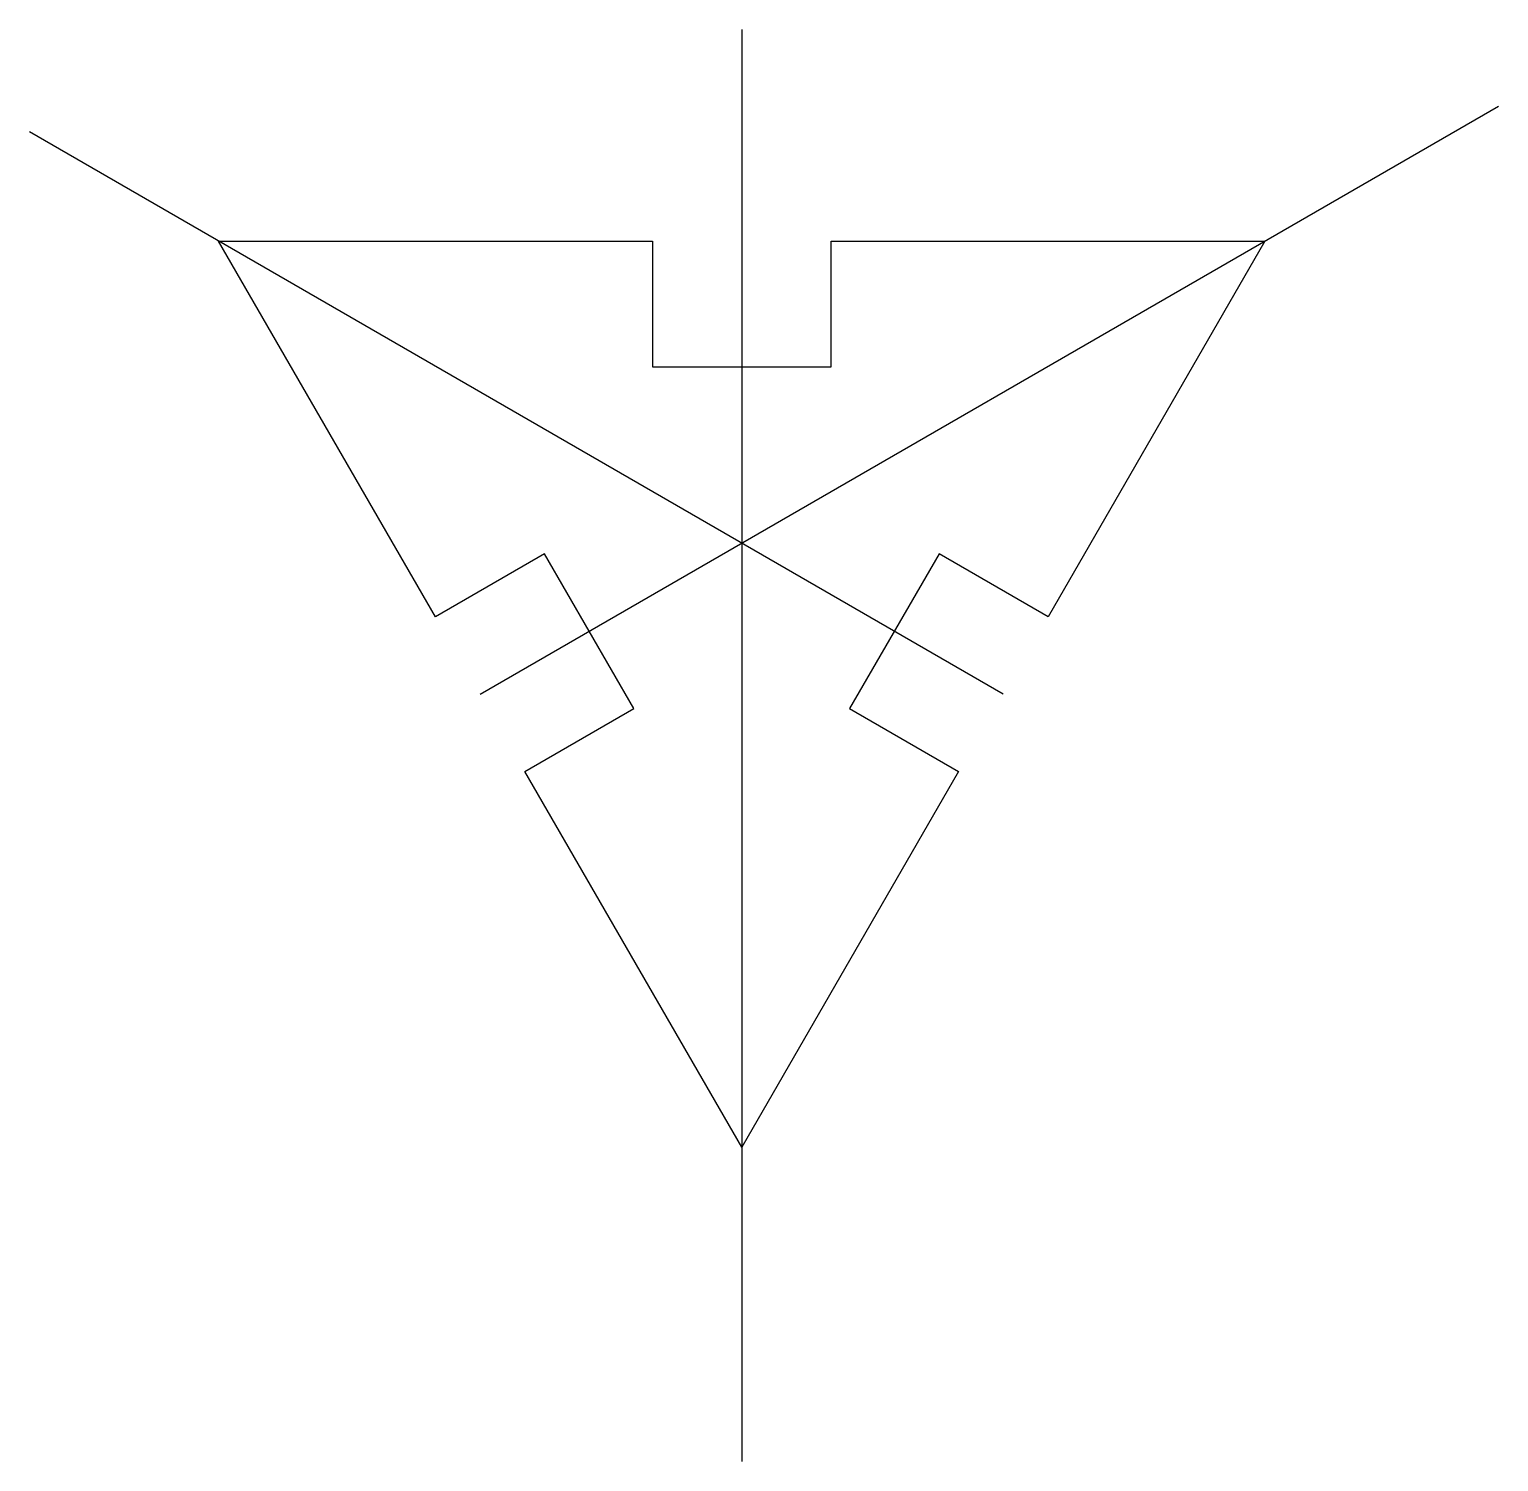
# Model space of a CAD drawing. Header units: millimetres. Extents: x -4.3 to 29.4, y -28 to 4.9.
import ezdxf

# ---------------------------------------------------------------- set-up
doc = ezdxf.new("R2010")
doc.units = ezdxf.units.MM
doc.layers.get('0').update_dxf_attribs({"linetype": 'CONTINUOUS'})

msp = doc.modelspace()

# ---------------------------------------------------------------- linework, layer by layer
for p, q in [((12, 4.856), (12, -28)), ((6, -10.392), (29.36, 3.095)), ((18, -10.392), (-4.339, 2.505))]:
    msp.add_line(p, q)
msp.add_lwpolyline([(19.025, -8.617), (16.525, -7.174), (14.475, -10.724), (16.975, -12.168), (12, -20.785), (7.025, -12.168), (9.525, -10.724), (7.475, -7.174), (4.975, -8.617), (0, 0), (9.95, 0), (9.95, -2.887), (14.05, -2.887), (14.05, 0), (24, 0)], close=True)

doc.saveas('drawing.dxf')
